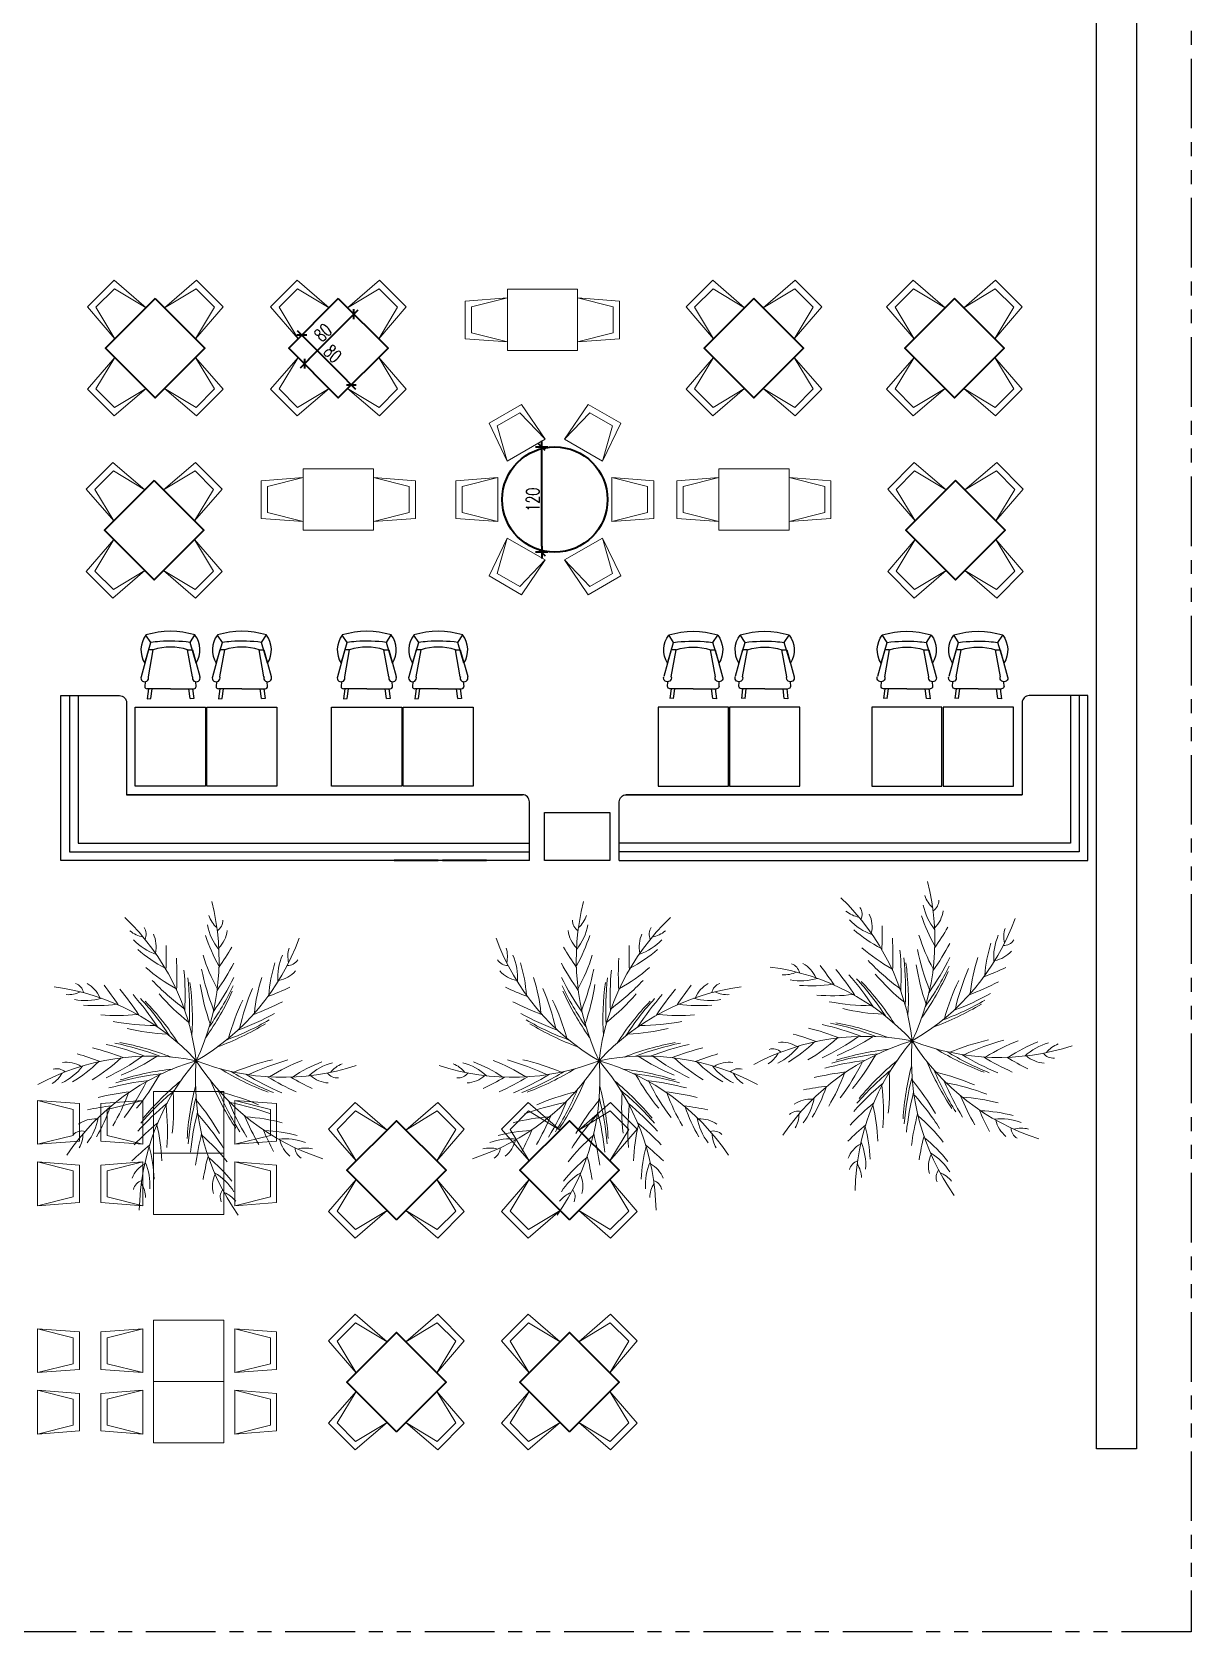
# Model space of a CAD drawing. Header units: millimetres. Extents: x 38967 to 51721, y 49836 to 53207.
# Drawn here: x 43724 to 45044, y 49836 to 51660 of the extents above; entities that cross this region are included whole.
import ezdxf

# ---------------------------------------------------------------- set-up
doc = ezdxf.new("R2010")
doc.units = ezdxf.units.MM
doc.header["$LTSCALE"] = 5
for name, pattern in [('CONTINUA', [0]), ('HIDDEN2', [4.7625, 3.175, -1.5875]), ('PHANTOM2', [31.75, 15.875, -3.175, 3.175, -3.175, 3.175, -3.175])]:
    doc.linetypes.add(name, pattern=pattern)
doc.layers.get('DEFPOINTS').update_dxf_attribs({"linetype": 'CONTINUA'})
for name, color, linetype, lineweight in [('0_agac', 99, 'Continuous', 0), ('G-Mass', 70, 'Continuous', 18), ('Zf_', 1, 'Continuous', 40), ('zf_tefris', 84, 'Continuous', 5)]:
    doc.layers.add(name, color=color, linetype=linetype, lineweight=lineweight)
for name, color, linetype in [('ax', 1, 'PHANTOM2'), ('elev3', 8, 'Continuous'), ('XA-2638-B1-GF_FURNITURE$0$ZF-FURNITURE', 11, 'Continuous')]:
    doc.layers.add(name, color=color, linetype=linetype)
doc.styles.add('Olcu50', font='txt.shx', dxfattribs={"width": 0.7, "height": 15})
doc.dimstyles.new('Olcu50', dxfattribs={"dimtxt": 15, "dimasz": 7, "dimexe": 1.25, "dimexo": 0.625, "dimgap": 2.5, "dimtad": 1, "dimdec": 0, "dimzin": 9, "dimtxsty": 'Olcu50', "dimblk": 'CENTIK', "dimcen": 7, "dimse1": 1, "dimse2": 1, "dimclrd": 256, "dimclrt": 10, "dimazin": 2, "dimtfac": 1, "dimtdec": 0, "dimtix": 1, "dimtmove": 0, "dimatfit": 3, "dimldrblk": 'CENTIK', "dimfxl": 1, "dimlwd": -1, "dimarcsym": 0})

# ---------------------------------------------------------------- blocks, each defined once
blk = doc.blocks.new('palmiye')
at = {"layer": '0_agac'}
for centre, radius, start, end in [((653.5, 117), 678, 161.8706, 201.5936), ((8.8, 272.9), 35.1, 173.7791, 233.0395), ((-60.8, 316.9), 80.8, 308.4321, 338.3515), ((386.5, 439.9), 678, 197.8706, 237.5936), ((42.7, 251.4), 83.5, 182.879, 221.5346), ((-141.1, 302.1), 163.9, 317.4391, 345.0127), ((-308.9, 181.7), 80.8, 344.4321, 14.3515), ((660.7, 553.7), 800.1, 206.1883, 211.1386), ((-377.5, 382.8), 426.3, 326.0526, 338.8318), ((-226.8, 187.1), 35.1, 209.7791, 269.0395), ((-365.2, 122.6), 163.9, 353.4391, 21.0127), ((-603.9, 48.9), 426.3, 2.0526, 14.8318), ((661.2, 487.5), 800.1, 204.5673, 211.2107), ((-463.1, 358.1), 521.1, 327.5529, 339.111), ((609.6, -472.6), 678, 110.1725, 149.8955), ((336.6, 90.1), 83.5, 131.1808, 169.8364), ((332.4, 130), 35.1, 122.081, 181.3414), ((-186.7, 189.6), 83.5, 218.879, 257.5346), ((-658.6, -21.4), 521.1, 3.5529, 15.111), ((667.6, 426), 800.1, 202.9483, 211.3077), ((-651.8, 317.4), 702.2, 334.6755, 344.6307), ((860.8, -292.1), 800.1, 151.2501, 159.6096), ((905.2, -249), 800.1, 152.8691, 159.5126), ((956.8, -207.5), 800.1, 154.4902, 159.4404), ((179.2, 501.3), 426.3, 274.3545, 287.1337), ((262.4, 265.8), 163.9, 265.741, 293.3146), ((323.8, 211.9), 80.8, 256.734, 286.6534), ((135.6, 797.4), 800.1, 242.1883, 247.1386), ((174.9, 744.1), 800.1, 240.5673, 247.2107), ((-787.3, -165.2), 702.2, 10.6755, 20.6307), ((-695, -209.3), 644.4, 13.0347, 23.4268), ((675, 384.9), 800.1, 201.6825, 211.4019), ((682.2, 354.6), 800.1, 200.5186, 211.4981), ((-603, 227.4), 644.4, 337.0347, 347.4268), ((813.8, -347.8), 800.1, 148.8205, 159.8), ((833.2, -323.4), 800.1, 149.9844, 159.7037), ((106.8, 553.1), 521.1, 275.8548, 287.4128), ((216.2, 698.1), 800.1, 238.9483, 247.3077), ((-82.5, 581.9), 644.4, 285.3366, 295.7287), ((-42.1, 676), 702.2, 282.9774, 292.9325), ((-32.3, 543.2), 678, 234.9681, 274.6912), ((-431.3, -82.2), 80.8, 21.5297, 51.4491), ((-440.5, -163.3), 163.9, 30.5366, 58.1102), ((-586.4, -366), 426.3, 39.1502, 51.9294), ((-587.6, -455.1), 521.1, 40.6505, 52.2085), ((246.3, 669.2), 800.1, 237.6825, 247.4019), ((270, 648.9), 800.1, 236.5186, 247.4981), ((552.8, -757.8), 800.1, 114.3202, 125.2997), ((582.7, -748.6), 800.1, 115.4841, 125.2035), ((623.1, -738.5), 800.1, 116.7498, 125.1093), ((684.1, -728.1), 800.1, 118.3688, 125.0123), ((750.1, -723.2), 800.1, 119.9899, 124.9402), ((407.5, -126.6), 83.5, 96.6805, 135.3361), ((-368.9, -28.4), 35.1, 246.8767, 306.1371), ((-338.5, -2.2), 83.5, 255.9765, 294.6321), ((-603.6, -647.5), 702.2, 47.7731, 57.7282), ((-503.3, -626.9), 644.4, 50.1322, 60.5244), ((313.9, -745), 678, 75.6722, 115.3952), ((427.3, 570.7), 702.2, 248.4771, 258.4323), ((480.4, 385.1), 521.1, 241.3545, 252.9126), ((510.8, 301.4), 426.3, 239.8542, 252.6334), ((445.9, 60.2), 163.9, 231.2407, 258.8143), ((426.7, -91.3), 35.1, 87.5807, 146.8411), ((466, -19), 80.8, 222.2337, 252.1531), ((-418.9, 381.5), 678, 270.9681, 310.6912), ((-448.1, 677), 800.1, 279.2858, 284.2361), ((-384.6, 658.3), 800.1, 277.6648, 284.3082), ((-627.8, 57.1), 678, 304.0339, 343.7569), ((-323.9, 646.5), 800.1, 276.0458, 284.4052), ((-282.4, 641.6), 800.1, 274.7801, 284.4994), ((-251.3, 639.7), 800.1, 273.6161, 284.5957), ((-641.6, -266), 678, 331.6319, 11.355), ((-55.3, -805.9), 678, 43.6319, 83.355), ((-436.2, -631.2), 678, 7.6319, 47.355), ((340.8, 516.1), 644.4, 250.8363, 261.2284), ((-652.8, 330.9), 800.1, 309.6161, 320.5957), ((140.4, -943.6), 800.1, 82.2799, 93.2595), ((170.6, -951.6), 800.1, 83.4439, 93.1632), ((636.5, 248.8), 644.4, 218.796, 229.1882), ((210.3, -964.5), 800.1, 84.7096, 93.069), ((738.8, 249.2), 702.2, 216.4368, 226.392), ((-181.2, -917.5), 702.2, 83.7731, 93.7282), ((-112.1, -841.9), 644.4, 86.1322, 96.5244), ((-715.5, 293.7), 800.1, 312.0458, 320.4052), ((-679.1, 314.2), 800.1, 310.7801, 320.4994), ((-796.1, -112.9), 800.1, 342.6819, 353.6614), ((-712, -494.7), 800.1, 10.2799, 21.2595), ((-358.7, -857.6), 800.1, 46.2799, 57.2595), ((-339, -881.8), 800.1, 47.4439, 57.1632), ((743.4, -184.6), 644.4, 182.796, 193.1882), ((267.4, -988), 800.1, 86.3286, 92.972), ((685.4, 63.7), 521.1, 209.3143, 220.8723), ((326, -1018.9), 800.1, 87.9496, 92.8999), ((666.7, -23.4), 426.3, 207.814, 220.5932), ((-333.9, -429.9), 163.9, 66.5366, 94.1102), ((-332.8, -679.7), 426.3, 75.1502, 87.9294), ((-833.9, 245.5), 800.1, 315.2858, 320.2361), ((-281.4, -752.5), 521.1, 76.6505, 88.2085), ((-771.5, 267.6), 800.1, 313.6648, 320.3082), ((280.2, -901.8), 702.2, 116.8388, 126.794), ((296.8, -800.8), 644.4, 119.198, 129.5901), ((-828.4, -178.3), 800.1, 345.1116, 353.471), ((-809.1, -141.3), 800.1, 343.8458, 353.5652), ((575.3, -598), 644.4, 146.796, 157.1882), ((-710.3, -525.9), 800.1, 11.4439, 21.1632), ((-314.5, -915.6), 800.1, 48.7096, 57.069), ((826.5, -244.4), 702.2, 180.4368, 190.392), ((483.8, -193.5), 163.9, 199.2004, 226.774), ((352.1, -331.4), 83.5, 64.6403, 103.2959), ((-374.1, -358.9), 80.8, 57.5297, 87.4491), ((-355.3, -278.7), 35.1, 282.8767, 342.1371), ((-346.1, -239.7), 83.5, 291.9765, 330.6321), ((607.3, -695.2), 702.2, 144.4368, 154.392), ((-710.3, -567.6), 800.1, 12.7096, 21.069), ((674.2, -363.1), 521.1, 173.3143, 184.8723), ((-282.1, -968.2), 800.1, 50.3286, 56.972), ((387.1, -311.7), 35.1, 55.5404, 114.8009), ((458.8, -271.2), 80.8, 190.1934, 220.1128), ((106.2, -818.2), 521.1, 109.7162, 121.2743), ((-861.1, -230.7), 800.1, 346.7306, 353.374), ((414.4, -701.7), 521.1, 137.3143, 148.8723), ((-715, -629.2), 800.1, 14.3286, 20.972), ((608, -422.5), 426.3, 171.814, 184.5932), ((-252.8, -1027.7), 800.1, 51.9496, 56.8999), ((23.4, -785.3), 426.3, 108.2159, 120.9952), ((-901.4, -283.4), 800.1, 348.3516, 353.3019), ((325.8, -710.9), 426.3, 135.814, 148.5932), ((-726.3, -694.5), 800.1, 15.9496, 20.8999), ((360, -452.6), 163.9, 163.2004, 190.774), ((172.4, -486.8), 83.5, 28.6403, 67.2959), ((-186.2, -538.9), 80.8, 90.5954, 120.5148), ((-113.8, -576.5), 163.9, 99.6024, 127.176), ((-214.2, -461.5), 35.1, 315.9424, 15.2029), ((-227.8, -423.8), 83.5, 325.0423, 3.6979), ((107.5, -589.4), 163.9, 127.2004, 154.774), ((212.2, -491.4), 35.1, 19.5404, 78.8009), ((-64.4, -506.9), 83.5, 352.6403, 31.2959), ((294, -500.8), 80.8, 154.1934, 184.1128), ((25.8, -589.7), 80.8, 118.1934, 148.1128), ((-34.8, -534), 35.1, 343.5404, 42.8009)]:
    blk.add_arc(centre, radius, start, end, dxfattribs=at)
blk = doc.blocks.new('CENTIK')
for p, q in [((-1, 0), (1, 0)), ((-0.57, -0.57), (0.57, 0.57)), ((0, 1), (0, -1))]:
    blk.add_line(p, q)
blk = doc.blocks.new('*D178')
at = {"layer": 'DEFPOINTS', "color": 0, "transparency": 16777216}
for p in [(44304.4, 51187), (44319.4, 51187), (44319.4, 51067)]:
    blk.add_point(p, dxfattribs=at)
at = {"layer": 'Zf_', "transparency": 16777216}
blk.add_line((44304.4, 51074), (44304.4, 51180), dxfattribs=at)
at = {"layer": 'Zf_', "transparency": 16777216, "xscale": 7, "yscale": 7, "zscale": 7}
for p, rotation in [((44304.4, 51187), 90), ((44304.4, 51067), 270)]:
    blk.add_blockref('CENTIK', p, dxfattribs=dict(at, rotation=rotation))
at = {"layer": 'Zf_', "color": 10, "transparency": 16777216, "insert": (44294.4, 51127), "char_height": 15, "attachment_point": 5, "rotation": 90, "style": 'Olcu50'}
blk.add_mtext('120', dxfattribs=at)
blk = doc.blocks.new('*D188')
at = {"layer": 'DEFPOINTS', "color": 0, "transparency": 16777216}
for p in [(44072.7, 51356.2), (44090.5, 51338.5), (44016.2, 51299.7)]:
    blk.add_point(p, dxfattribs=at)
at = {"layer": 'Zf_', "transparency": 16777216}
blk.add_line((44038.9, 51286.8), (44085.6, 51333.5), dxfattribs=at)
at = {"layer": 'Zf_', "transparency": 16777216, "xscale": 7, "yscale": 7, "zscale": 7}
for p, rotation in [((44090.5, 51338.5), 44.99999999998526), ((44034, 51281.9), 224.9999999999852)]:
    blk.add_blockref('CENTIK', p, dxfattribs=dict(at, rotation=rotation))
at = {"layer": 'Zf_', "color": 10, "transparency": 16777216, "insert": (44055.2, 51317.3), "char_height": 15, "attachment_point": 5, "rotation": 45, "style": 'Olcu50'}
blk.add_mtext('80', dxfattribs=at)
blk = doc.blocks.new('*D189')
at = {"layer": 'DEFPOINTS', "color": 0, "transparency": 16777216}
for p in [(44031, 51314.5), (44016.2, 51299.7), (44072.7, 51243.1)]:
    blk.add_point(p, dxfattribs=at)
at = {"layer": 'Zf_', "transparency": 16777216}
blk.add_line((44082.6, 51262.9), (44035.9, 51309.5), dxfattribs=at)
at = {"layer": 'Zf_', "transparency": 16777216, "xscale": 7, "yscale": 7, "zscale": 7}
for p, rotation in [((44031, 51314.5), 134.9999999999853), ((44087.5, 51257.9), 314.9999999999853)]:
    blk.add_blockref('CENTIK', p, dxfattribs=dict(at, rotation=rotation))
at = {"layer": 'Zf_', "color": 10, "transparency": 16777216, "insert": (44066.3, 51293.3), "char_height": 15, "attachment_point": 5, "rotation": 315, "style": 'Olcu50'}
blk.add_mtext('80', dxfattribs=at)
blk = doc.blocks.new('XA-2638-B1-GF_FURNITURE$0$A$C48005BF1')
at = {"layer": 'XA-2638-B1-GF_FURNITURE$0$ZF-FURNITURE', "linetype": 'Continuous'}
for p, q in [((36.8, 83.5), (11.7, 58.6)), ((42.2, 80.4), (36.8, 83.5)), ((44.2, 90), (43.4, 101.2)), ((19.7, 54), (42.2, 80.4)), ((87.2, 65.2), (97.2, 70.2)), ((12, 40.6), (4.5, 30.6)), ((12.7, 50.3), (9.6, 45.6)), ((36.2, 26.6), (10.7, 41.4)), ((68.1, 26), (79.8, 58.7)), ((85.2, 55.6), (76.2, 21.4)), ((79.8, 58.7), (85.2, 55.6)), ((4.5, 30.6), (8.5, 28.3)), ((8.5, 28.3), (16.1, 38.3)), ((36.2, 26.6), (61.8, 11.9)), ((51.5, 3.5), (56.4, 15)), ((60.4, 12.7), (55.6, 1.1)), ((66, 13), (68.5, 18.3))]:
    blk.add_line(p, q, dxfattribs=at)
at = {"layer": 'XA-2638-B1-GF_FURNITURE$0$ZF-FURNITURE'}
for p, q in [((24.2, 71.1), (44.2, 90)), ((80.7, 38.5), (87.2, 65.2)), ((51.5, 3.5), (55.8, 1.7))]:
    blk.add_line(p, q, dxfattribs=at)
for centre, radius, start, end in [((56, 72), 31.8, 113.3352, 181.6855), ((26.3, 9.5), 72.7, 42.5985, 77.4015), ((65.6, 66.5), 31.8, 298.3145, 6.6648)]:
    blk.add_arc(centre, radius, start, end, dxfattribs=at)
at = {"layer": 'XA-2638-B1-GF_FURNITURE$0$ZF-FURNITURE', "linetype": 'Continuous'}
for centre, radius, start, end in [((19.8, -1.9), 105.8, 42.9385, 77.0615), ((-33.3, -93.8), 199.5, 63.9221, 67.1527), ((-33.3, -93.8), 199.5, 52.8473, 63.9221), ((12.2, 44.1), 3.1, 150, 240), ((14.9, 54.9), 4.91, 131.5651, 348.435), ((71.4, 22.3), 4.91, 131.5651, 348.435), ((63.3, 14.6), 3.1, 240, 330)]:
    blk.add_arc(centre, radius, start, end, dxfattribs=at)

msp = doc.modelspace()

# ---------------------------------------------------------------- linework, layer by layer
at = {"layer": 'ax'}
msp.add_lwpolyline([(38967.4, 52899.6), (45044.2, 52899.6), (45044.2, 49836.2), (38967.4, 49836.2)], close=True, dxfattribs=at)
at = {"layer": 'elev3'}
msp.add_lwpolyline([(44936.4, 52539.3), (44982.1, 52539.3), (44982.1, 50044.9), (44936.4, 50044.9)], close=True, dxfattribs=at)
at = {"layer": 'G-Mass', "color": 11, "linetype": 'HIDDEN2', "lineweight": 25}
for p, q in [((44186.4, 50715.5), (44136.4, 50715.5)), ((44241.4, 50715.5), (44191.4, 50715.5))]:
    msp.add_line(p, q, dxfattribs=at)
at = {"layer": 'G-Mass', "color": 70, "linetype": 'Continuous', "lineweight": 18}
for p, q in [((44136.4, 50715.5), (44186.4, 50715.5)), ((44191.4, 50715.5), (44241.4, 50715.5))]:
    msp.add_line(p, q, dxfattribs=at)
at = {"layer": 'G-Mass', "color": 114, "linetype": 'Continuous', "lineweight": 35}
for p, q in [((44186.4, 50715.5), (44136.4, 50715.5)), ((44241.4, 50715.5), (44191.4, 50715.5))]:
    msp.add_line(p, q, dxfattribs=at)
at = {"layer": 'XA-2638-B1-GF_FURNITURE$0$ZF-FURNITURE', "linetype": 'Continuous'}
for p, q in [((44282.4, 50790.5), (43831.4, 50790.5)), ((44400.8, 50790.5), (44851.8, 50790.5))]:
    msp.add_line(p, q, dxfattribs=at)
for points in [[(43756.4, 50903.5), (43823.4, 50903.5, -0.414214), (43831.4, 50895.5), (43831.4, 50790.5), (44282.4, 50790.5)], [(44926.8, 50903.5), (44859.8, 50903.5, 0.414214), (44851.8, 50895.5), (44851.8, 50790.5), (44400.8, 50790.5)], [(44290.4, 50715.5), (44290.4, 50782.5, 0.414214), (44282.4, 50790.5)], [(44392.8, 50715.5), (44392.8, 50782.5, -0.414214), (44400.8, 50790.5)]]:
    msp.add_lwpolyline(points, format="xyb", dxfattribs=at)
for points in [[(44290.4, 50715.5), (43756.4, 50715.5), (43756.4, 50903.5)], [(43766.4, 50903.5), (43766.4, 50725.5), (44289.6, 50725.5)], [(43776.4, 50903.5), (43776.4, 50735.5), (44289.6, 50735.5)], [(43776.4, 50903.5), (43776.4, 50735.5), (44289.6, 50735.5)], [(44392.8, 50715.5), (44926.8, 50715.5), (44926.8, 50903.5)], [(44906.8, 50903.5), (44906.8, 50735.5), (44393.6, 50735.5)], [(44906.8, 50903.5), (44906.8, 50735.5), (44393.6, 50735.5)], [(44916.8, 50903.5), (44916.8, 50725.5), (44393.6, 50725.5)], [(44381.9, 50715.5), (44307.7, 50715.5), (44307.7, 50770.5), (44381.9, 50770.5), (44381.9, 50715.5)]]:
    msp.add_lwpolyline(points, dxfattribs=at)
for points in [[(43841.4, 50800.5), (43841.4, 50890.5), (43921.4, 50890.5), (43921.4, 50800.5)], [(43841.4, 50800.5), (43841.4, 50890.5), (43921.4, 50890.5), (43921.4, 50800.5)], [(43922.8, 50800.5), (43922.8, 50890.5), (44002.8, 50890.5), (44002.8, 50800.5)], [(43922.8, 50800.5), (43922.8, 50890.5), (44002.8, 50890.5), (44002.8, 50800.5)], [(44065.1, 50800.5), (44065.1, 50890.5), (44145.1, 50890.5), (44145.1, 50800.5)], [(44065.1, 50800.5), (44065.1, 50890.5), (44145.1, 50890.5), (44145.1, 50800.5)], [(44146.5, 50800.5), (44146.5, 50890.5), (44226.5, 50890.5), (44226.5, 50800.5)], [(44146.5, 50800.5), (44146.5, 50890.5), (44226.5, 50890.5), (44226.5, 50800.5)], [(44517.1, 50800.5), (44517.1, 50890.5), (44437.1, 50890.5), (44437.1, 50800.5)], [(44517.1, 50800.5), (44517.1, 50890.5), (44437.1, 50890.5), (44437.1, 50800.5)], [(44598.5, 50800.5), (44598.5, 50890.5), (44518.5, 50890.5), (44518.5, 50800.5)], [(44598.5, 50800.5), (44598.5, 50890.5), (44518.5, 50890.5), (44518.5, 50800.5)], [(44760.4, 50800.5), (44760.4, 50890.5), (44680.4, 50890.5), (44680.4, 50800.5)], [(44760.4, 50800.5), (44760.4, 50890.5), (44680.4, 50890.5), (44680.4, 50800.5)], [(44841.8, 50800.5), (44841.8, 50890.5), (44761.8, 50890.5), (44761.8, 50800.5)], [(44841.8, 50800.5), (44841.8, 50890.5), (44761.8, 50890.5), (44761.8, 50800.5)]]:
    msp.add_lwpolyline(points, close=True, dxfattribs=at)
at = {"layer": 'Zf_'}
for p, q in [((43864.2, 51356.2, 0), (43807.6, 51299.7, 0)), ((44072.7, 51356.2, 0), (44016.2, 51299.7, 0)), ((44546.2, 51356.2, 0), (44602.8, 51299.7, 0)), ((44774.6, 51356.2, 0), (44831.2, 51299.7, 0)), ((43807.6, 51299.7, 0), (43864.2, 51243.1, 0)), ((44016.2, 51299.7, 0), (44072.7, 51243.1, 0)), ((44602.8, 51299.7, 0), (44546.2, 51243.1, 0)), ((44831.2, 51299.7, 0), (44774.6, 51243.1, 0)), ((43862.9, 51148.6, 0), (43806.4, 51092, 0)), ((44775.9, 51148.6, 0), (44832.4, 51092, 0)), ((43806.4, 51092, 0), (43862.9, 51035.4, 0)), ((44832.4, 51092, 0), (44775.9, 51035.4, 0)), ((44195.4, 50362.5, 0), (44138.9, 50419, 0)), ((44392.5, 50362.5, 0), (44336, 50419, 0)), ((44138.9, 50305.9, 0), (44195.4, 50362.5, 0)), ((44336, 50305.9, 0), (44392.5, 50362.5, 0)), ((44195.4, 50121, 0), (44138.9, 50177.6, 0)), ((44392.5, 50121, 0), (44336, 50177.6, 0)), ((44138.9, 50064.5, 0), (44195.4, 50121, 0)), ((44336, 50064.5, 0), (44392.5, 50121, 0))]:
    msp.add_line(p, q, dxfattribs=at)
at = {"layer": 'Zf_', "elevation": 0}
for points in [[(43864.2, 51356.2), (43920.7, 51299.7), (43864.2, 51243.1), (43807.6, 51299.7)], [(44072.7, 51356.2), (44129.3, 51299.7), (44072.7, 51243.1), (44016.2, 51299.7)], [(44546.2, 51356.2), (44489.6, 51299.7), (44546.2, 51243.1), (44602.8, 51299.7)], [(44774.6, 51356.2), (44718, 51299.7), (44774.6, 51243.1), (44831.2, 51299.7)], [(43862.9, 51148.6), (43919.5, 51092), (43862.9, 51035.4), (43806.4, 51092)], [(44775.9, 51148.6), (44719.3, 51092), (44775.9, 51035.4), (44832.4, 51092)], [(44138.9, 50305.9), (44082.3, 50362.5), (44138.9, 50419), (44195.4, 50362.5)], [(44336, 50305.9), (44279.4, 50362.5), (44336, 50419), (44392.5, 50362.5)], [(44138.9, 50064.5), (44082.3, 50121), (44138.9, 50177.6), (44195.4, 50121)], [(44336, 50064.5), (44279.4, 50121), (44336, 50177.6), (44392.5, 50121)]]:
    msp.add_lwpolyline(points, close=True, dxfattribs=at)
at = {"layer": 'Zf_'}
msp.add_circle((44319.4, 51127, 0), 60, dxfattribs=at)
at = {"layer": 'zf_tefris'}
for p, q in [((44032.7, 51162, 0), (44112.7, 51162, 0)), ((44112.7, 51162, 0), (44032.7, 51162, 0)), ((44032.7, 51162, 0), (44032.7, 51092, 0)), ((44112.7, 51092, 0), (44112.7, 51162, 0)), ((44506.2, 51162, 0), (44586.2, 51162, 0)), ((44586.2, 51162, 0), (44506.2, 51162, 0)), ((44506.2, 51162, 0), (44506.2, 51092, 0)), ((44586.2, 51092, 0), (44586.2, 51162, 0)), ((44112.7, 51092, 0), (44032.7, 51092, 0)), ((44032.7, 51092, 0), (44112.7, 51092, 0)), ((44586.2, 51092, 0), (44506.2, 51092, 0)), ((44506.2, 51092, 0), (44586.2, 51092, 0)), ((43862.2, 50382.1, 0), (43862.2, 50452.1, 0)), ((43942.2, 50452.1, 0), (43862.2, 50452.1, 0)), ((43942.2, 50452.1, 0), (43942.2, 50382.1, 0)), ((43942.2, 50382.1, 0), (43942.2, 50452.1, 0)), ((43942.2, 50382.1, 0), (43862.2, 50382.1, 0)), ((43862.2, 50382.1, 0), (43942.2, 50382.1, 0)), ((43862.2, 50312.1, 0), (43862.2, 50382.1, 0)), ((43942.2, 50382.1, 0), (43942.2, 50312.1, 0)), ((43862.2, 50312.1, 0), (43942.2, 50312.1, 0)), ((43942.2, 50312.1, 0), (43862.2, 50312.1, 0)), ((43942.2, 50312.1, 0), (43862.2, 50312.1, 0)), ((43862.2, 50312.1, 0), (43942.2, 50312.1, 0)), ((43862.2, 50121.8, 0), (43862.2, 50191.8, 0)), ((43942.2, 50191.8, 0), (43862.2, 50191.8, 0)), ((43942.2, 50191.8, 0), (43942.2, 50121.8, 0)), ((43942.2, 50121.8, 0), (43942.2, 50191.8, 0)), ((43942.2, 50121.8, 0), (43862.2, 50121.8, 0)), ((43862.2, 50121.8, 0), (43942.2, 50121.8, 0)), ((43862.2, 50051.8, 0), (43862.2, 50121.8, 0)), ((43942.2, 50121.8, 0), (43942.2, 50051.8, 0)), ((43862.2, 50051.8, 0), (43942.2, 50051.8, 0)), ((43942.2, 50051.8, 0), (43862.2, 50051.8, 0)), ((43942.2, 50051.8, 0), (43862.2, 50051.8, 0)), ((43862.2, 50051.8, 0), (43942.2, 50051.8, 0))]:
    msp.add_line(p, q, dxfattribs=at)
at = {"layer": 'zf_tefris', "elevation": 0}
for points in [[(43817.2, 51377), (43786.9, 51346.6), (43818.2, 51310.3), (43853.6, 51345.6)], [(43817.6, 51367.3), (43796.6, 51346.2), (43818.2, 51310.3), (43853.6, 51345.6)], [(43911.2, 51377), (43941.5, 51346.6), (43910.1, 51310.3), (43874.8, 51345.6)], [(43910.7, 51367.3), (43931.8, 51346.2), (43910.1, 51310.3), (43874.8, 51345.6)], [(44025.8, 51377), (43995.5, 51346.6), (44026.8, 51310.3), (44062.1, 51345.6)], [(44026.2, 51367.3), (44005.2, 51346.2), (44026.8, 51310.3), (44062.1, 51345.6)], [(44119.7, 51377), (44150, 51346.6), (44118.7, 51310.3), (44083.3, 51345.6)], [(44119.3, 51367.3), (44140.3, 51346.2), (44118.7, 51310.3), (44083.3, 51345.6)], [(44345.3, 51296.9), (44345.3, 51366.9), (44265.3, 51366.9), (44265.3, 51296.9)], [(44499.2, 51377), (44468.9, 51346.6), (44500.2, 51310.3), (44535.6, 51345.6)], [(44499.6, 51367.3), (44478.6, 51346.2), (44500.2, 51310.3), (44535.6, 51345.6)], [(44593.2, 51377), (44623.5, 51346.6), (44592.2, 51310.3), (44556.8, 51345.6)], [(44592.8, 51367.3), (44613.8, 51346.2), (44592.2, 51310.3), (44556.8, 51345.6)], [(44727.6, 51377), (44697.3, 51346.6), (44728.6, 51310.3), (44764, 51345.6)], [(44728, 51367.3), (44707, 51346.2), (44728.6, 51310.3), (44764, 51345.6)], [(44821.6, 51377), (44851.9, 51346.6), (44820.6, 51310.3), (44785.2, 51345.6)], [(44821.2, 51367.3), (44842.2, 51346.2), (44820.6, 51310.3), (44785.2, 51345.6)], [(44217.4, 51310.4), (44217.4, 51353.3), (44265.3, 51356.9), (44265.3, 51306.9)], [(44224.5, 51317), (44224.5, 51346.7), (44265.3, 51356.9), (44265.3, 51306.9)], [(44393.1, 51310.4), (44393.1, 51353.3), (44345.3, 51356.9), (44345.3, 51306.9)], [(44386, 51317), (44386, 51346.7), (44345.3, 51356.9), (44345.3, 51306.9)], [(43786.9, 51252.7), (43817.2, 51222.4), (43853.6, 51253.7), (43818.2, 51289.1)], [(43796.6, 51253.1), (43817.6, 51232.1), (43853.6, 51253.7), (43818.2, 51289.1)], [(43941.5, 51252.7), (43911.2, 51222.4), (43874.8, 51253.7), (43910.1, 51289.1)], [(43931.8, 51253.1), (43910.7, 51232.1), (43874.8, 51253.7), (43910.1, 51289.1)], [(43995.5, 51252.7), (44025.8, 51222.4), (44062.1, 51253.7), (44026.8, 51289.1)], [(44005.2, 51253.1), (44026.2, 51232.1), (44062.1, 51253.7), (44026.8, 51289.1)], [(44150, 51252.7), (44119.7, 51222.4), (44083.3, 51253.7), (44118.7, 51289.1)], [(44140.3, 51253.1), (44119.3, 51232.1), (44083.3, 51253.7), (44118.7, 51289.1)], [(44468.9, 51252.7), (44499.2, 51222.4), (44535.6, 51253.7), (44500.2, 51289.1)], [(44478.6, 51253.1), (44499.6, 51232.1), (44535.6, 51253.7), (44500.2, 51289.1)], [(44623.5, 51252.7), (44593.2, 51222.4), (44556.8, 51253.7), (44592.2, 51289.1)], [(44613.8, 51253.1), (44592.8, 51232.1), (44556.8, 51253.7), (44592.2, 51289.1)], [(44697.3, 51252.7), (44727.6, 51222.4), (44764, 51253.7), (44728.6, 51289.1)], [(44707, 51253.1), (44728, 51232.1), (44764, 51253.7), (44728.6, 51289.1)], [(44851.9, 51252.7), (44821.6, 51222.4), (44785.2, 51253.7), (44820.6, 51289.1)], [(44842.2, 51253.1), (44821.2, 51232.1), (44785.2, 51253.7), (44820.6, 51289.1)], [(44281.5, 51235.5), (44244.4, 51214), (44265.2, 51170.8), (44308.5, 51195.8)], [(44394.4, 51214), (44357.3, 51235.5), (44330.2, 51195.8), (44373.5, 51170.8)], [(44279.4, 51226), (44253.7, 51211.1), (44265.2, 51170.8), (44308.5, 51195.8)], [(44385.1, 51211.1), (44359.4, 51226), (44330.2, 51195.8), (44373.5, 51170.8)], [(43815.9, 51169.3), (43785.6, 51139), (43817, 51102.6), (43852.3, 51138)], [(43816.4, 51159.6), (43795.3, 51138.6), (43817, 51102.6), (43852.3, 51138)], [(43909.9, 51169.3), (43940.2, 51139), (43908.9, 51102.6), (43873.5, 51138)], [(43909.5, 51159.6), (43930.5, 51138.6), (43908.9, 51102.6), (43873.5, 51138)], [(44112.7, 51092), (44112.7, 51162), (44032.7, 51162), (44032.7, 51092)], [(44586.2, 51092), (44586.2, 51162), (44506.2, 51162), (44506.2, 51092)], [(44728.9, 51169.3), (44698.6, 51139), (44729.9, 51102.6), (44765.3, 51138)], [(44729.3, 51159.6), (44708.3, 51138.6), (44729.9, 51102.6), (44765.3, 51138)], [(44822.8, 51169.3), (44853.1, 51139), (44821.8, 51102.6), (44786.5, 51138)], [(44822.4, 51159.6), (44843.4, 51138.6), (44821.8, 51102.6), (44786.5, 51138)], [(43984.9, 51105.6), (43984.9, 51148.4), (44032.7, 51152), (44032.7, 51102)], [(43992, 51112.2), (43992, 51141.9), (44032.7, 51152), (44032.7, 51102)], [(44160.6, 51105.6), (44160.6, 51148.4), (44112.7, 51152), (44112.7, 51102)], [(44153.5, 51112.2), (44153.5, 51141.9), (44112.7, 51152), (44112.7, 51102)], [(44206.5, 51148.4), (44206.5, 51105.6), (44254.4, 51102), (44254.4, 51152)], [(44213.7, 51141.9), (44213.7, 51112.2), (44254.4, 51102), (44254.4, 51152)], [(44432.2, 51105.6), (44432.2, 51148.4), (44384.4, 51152), (44384.4, 51102)], [(44425.1, 51112.2), (44425.1, 51141.9), (44384.4, 51152), (44384.4, 51102)], [(44458.3, 51105.6), (44458.3, 51148.4), (44506.2, 51152), (44506.2, 51102)], [(44465.5, 51112.2), (44465.5, 51141.9), (44506.2, 51152), (44506.2, 51102)], [(44634, 51105.6), (44634, 51148.4), (44586.2, 51152), (44586.2, 51102)], [(44626.9, 51112.2), (44626.9, 51141.9), (44586.2, 51152), (44586.2, 51102)], [(43785.6, 51045), (43815.9, 51014.7), (43852.3, 51046.1), (43817, 51081.4)], [(43795.3, 51045.4), (43816.4, 51024.4), (43852.3, 51046.1), (43817, 51081.4)], [(43940.2, 51045), (43909.9, 51014.7), (43873.5, 51046.1), (43908.9, 51081.4)], [(43930.5, 51045.4), (43909.5, 51024.4), (43873.5, 51046.1), (43908.9, 51081.4)], [(44244.4, 51040), (44281.5, 51018.6), (44308.5, 51058.2), (44265.2, 51083.2)], [(44253.7, 51042.9), (44279.4, 51028), (44308.5, 51058.2), (44265.2, 51083.2)], [(44357.3, 51018.6), (44394.4, 51040), (44373.5, 51083.2), (44330.2, 51058.2)], [(44359.4, 51028), (44385.1, 51042.9), (44373.5, 51083.2), (44330.2, 51058.2)], [(44698.6, 51045), (44728.9, 51014.7), (44765.3, 51046.1), (44729.9, 51081.4)], [(44708.3, 51045.4), (44729.3, 51024.4), (44765.3, 51046.1), (44729.9, 51081.4)], [(44853.1, 51045), (44822.8, 51014.7), (44786.5, 51046.1), (44821.8, 51081.4)], [(44843.4, 51045.4), (44822.4, 51024.4), (44786.5, 51046.1), (44821.8, 51081.4)], [(43777.7, 50395.6), (43777.7, 50438.5), (43729.9, 50442.1), (43729.9, 50392.1)], [(43770.6, 50402.2), (43770.6, 50431.9), (43729.9, 50442.1), (43729.9, 50392.1)], [(43802, 50395.6), (43802, 50438.5), (43849.9, 50442.1), (43849.9, 50392.1)], [(43809.2, 50402.2), (43809.2, 50431.9), (43849.9, 50442.1), (43849.9, 50392.1)], [(44002.4, 50395.6), (44002.4, 50438.5), (43954.6, 50442.1), (43954.6, 50392.1)], [(43995.3, 50402.2), (43995.3, 50431.9), (43954.6, 50442.1), (43954.6, 50392.1)], [(44061.6, 50409.5), (44091.9, 50439.8), (44128.3, 50408.4), (44092.9, 50373.1)], [(44071.3, 50409.1), (44092.3, 50430.1), (44128.3, 50408.4), (44092.9, 50373.1)], [(44216.2, 50409.5), (44185.9, 50439.8), (44149.5, 50408.4), (44184.8, 50373.1)], [(44206.5, 50409.1), (44185.4, 50430.1), (44149.5, 50408.4), (44184.8, 50373.1)], [(44258.7, 50409.5), (44289, 50439.8), (44325.3, 50408.4), (44290, 50373.1)], [(44268.4, 50409.1), (44289.4, 50430.1), (44325.3, 50408.4), (44290, 50373.1)], [(44413.2, 50409.5), (44382.9, 50439.8), (44346.6, 50408.4), (44381.9, 50373.1)], [(44403.5, 50409.1), (44382.5, 50430.1), (44346.6, 50408.4), (44381.9, 50373.1)], [(43777.7, 50368.5), (43777.7, 50325.6), (43729.9, 50322.1), (43729.9, 50372.1)], [(43770.6, 50361.9), (43770.6, 50332.2), (43729.9, 50322.1), (43729.9, 50372.1)], [(43802, 50368.5), (43802, 50325.6), (43849.9, 50322.1), (43849.9, 50372.1)], [(43809.2, 50361.9), (43809.2, 50332.2), (43849.9, 50322.1), (43849.9, 50372.1)], [(44002.4, 50368.5), (44002.4, 50325.6), (43954.6, 50322.1), (43954.6, 50372.1)], [(43995.3, 50361.9), (43995.3, 50332.2), (43954.6, 50322.1), (43954.6, 50372.1)], [(44091.9, 50285.2), (44061.6, 50315.5), (44092.9, 50351.9), (44128.3, 50316.5)], [(44092.3, 50294.9), (44071.3, 50315.9), (44092.9, 50351.9), (44128.3, 50316.5)], [(44185.9, 50285.2), (44216.2, 50315.5), (44184.8, 50351.9), (44149.5, 50316.5)], [(44185.4, 50294.9), (44206.5, 50315.9), (44184.8, 50351.9), (44149.5, 50316.5)], [(44289, 50285.2), (44258.7, 50315.5), (44290, 50351.9), (44325.3, 50316.5)], [(44289.4, 50294.9), (44268.4, 50315.9), (44290, 50351.9), (44325.3, 50316.5)], [(44382.9, 50285.2), (44413.2, 50315.5), (44381.9, 50351.9), (44346.6, 50316.5)], [(44382.5, 50294.9), (44403.5, 50315.9), (44381.9, 50351.9), (44346.6, 50316.5)], [(44061.6, 50168), (44091.9, 50198.3), (44128.3, 50167), (44092.9, 50131.6)], [(44216.2, 50168), (44185.9, 50198.3), (44149.5, 50167), (44184.8, 50131.6)], [(44258.7, 50168), (44289, 50198.3), (44325.3, 50167), (44290, 50131.6)], [(44413.2, 50168), (44382.9, 50198.3), (44346.6, 50167), (44381.9, 50131.6)], [(43777.7, 50135.3), (43777.7, 50178.2), (43729.9, 50181.8), (43729.9, 50131.8)], [(43770.6, 50141.9), (43770.6, 50171.6), (43729.9, 50181.8), (43729.9, 50131.8)], [(43802, 50135.3), (43802, 50178.2), (43849.9, 50181.8), (43849.9, 50131.8)], [(43809.2, 50141.9), (43809.2, 50171.6), (43849.9, 50181.8), (43849.9, 50131.8)], [(44002.4, 50135.3), (44002.4, 50178.2), (43954.6, 50181.8), (43954.6, 50131.8)], [(43995.3, 50141.9), (43995.3, 50171.6), (43954.6, 50181.8), (43954.6, 50131.8)], [(44071.3, 50167.6), (44092.3, 50188.6), (44128.3, 50167), (44092.9, 50131.6)], [(44206.5, 50167.6), (44185.4, 50188.6), (44149.5, 50167), (44184.8, 50131.6)], [(44268.4, 50167.6), (44289.4, 50188.6), (44325.3, 50167), (44290, 50131.6)], [(44403.5, 50167.6), (44382.5, 50188.6), (44346.6, 50167), (44381.9, 50131.6)], [(43777.7, 50108.2), (43777.7, 50065.3), (43729.9, 50061.8), (43729.9, 50111.8)], [(43770.6, 50101.6), (43770.6, 50071.9), (43729.9, 50061.8), (43729.9, 50111.8)], [(43802, 50108.2), (43802, 50065.3), (43849.9, 50061.8), (43849.9, 50111.8)], [(43809.2, 50101.6), (43809.2, 50071.9), (43849.9, 50061.8), (43849.9, 50111.8)], [(44002.4, 50108.2), (44002.4, 50065.3), (43954.6, 50061.8), (43954.6, 50111.8)], [(43995.3, 50101.6), (43995.3, 50071.9), (43954.6, 50061.8), (43954.6, 50111.8)], [(44091.9, 50043.8), (44061.6, 50074.1), (44092.9, 50110.4), (44128.3, 50075.1)], [(44092.3, 50053.5), (44071.3, 50074.5), (44092.9, 50110.4), (44128.3, 50075.1)], [(44185.9, 50043.8), (44216.2, 50074.1), (44184.8, 50110.4), (44149.5, 50075.1)], [(44185.4, 50053.5), (44206.5, 50074.5), (44184.8, 50110.4), (44149.5, 50075.1)], [(44289, 50043.8), (44258.7, 50074.1), (44290, 50110.4), (44325.3, 50075.1)], [(44289.4, 50053.5), (44268.4, 50074.5), (44290, 50110.4), (44325.3, 50075.1)], [(44382.9, 50043.8), (44413.2, 50074.1), (44381.9, 50110.4), (44346.6, 50075.1)], [(44382.5, 50053.5), (44403.5, 50074.5), (44381.9, 50110.4), (44346.6, 50075.1)]]:
    msp.add_lwpolyline(points, close=True, dxfattribs=at)

# ---------------------------------------------------------------- block references
at = {"layer": '0_agac', "yscale": 0.3960000000006403}
for p, xscale, zscale, rotation in [((44779, 50500.8, 0), -0.3960000000006403, 0.396, 270), ((43963.3, 50478.2, 0), -0.3960000000006403, 0.396, 270), ((44317.3, 50478.2, 0), 0.3960000000006403, 0.3960000000006403, 90)]:
    msp.add_blockref('palmiye', p, dxfattribs=dict(at, xscale=xscale, zscale=zscale, rotation=rotation))
at = {"layer": 'XA-2638-B1-GF_FURNITURE$0$ZF-FURNITURE', "linetype": 'Continuous', "yscale": 0.9000000000014552, "zscale": 0.9000000000006828}
for p, xscale, rotation in [((43865.2, 50874.2), 0.9000000000071784, 30.00007952566229), ((43946.6, 50874.2), 0.9000000000071784, 30.00007952566229), ((44088.9, 50874.2), 0.9000000000071784, 30.00007952566229), ((44170.3, 50874.2), 0.9000000000071784, 30.00007952566229), ((44493.3, 50874.2), -0.9000000000071783, 329.9999204743377), ((44574.7, 50874.2), -0.9000000000071783, 329.9999204743377), ((44736.6, 50874.2), -0.9000000000071783, 329.9999204743377), ((44818, 50874.2), -0.9000000000071783, 329.9999204743377)]:
    msp.add_blockref('XA-2638-B1-GF_FURNITURE$0$A$C48005BF1', p, dxfattribs=dict(at, xscale=xscale, rotation=rotation))

# ---------------------------------------------------------------- dimensions: what is measured, and where the dimension line sits
at = {"layer": 'Zf_'}
for p1, p2, distance, picture, middle in [((44016.2, 51299.7, 0), (44072.7, 51356.2, 0), -25.1, '*D188', (44055.2, 51317.3, 0)), ((44072.7, 51243.1, 0), (44016.2, 51299.7, 0), -20.9, '*D189', (44066.3, 51293.3, 0))]:
    dim = msp.add_aligned_dim(p1=p1, p2=p2, distance=distance, dimstyle='Olcu50', override={"dimfxl": 10}, dxfattribs=at)
    dim.commit()
    dim.dimension.update_dxf_attribs({"geometry": picture, "text_midpoint": middle})
dim = msp.add_linear_dim(base=(44304.4, 51187, 0), p1=(44319.4, 51067, 0), p2=(44319.4, 51187, 0), angle=270, dimstyle='Olcu50', override={"dimfxl": 10}, dxfattribs=at)
dim.commit()
dim.dimension.update_dxf_attribs({"geometry": '*D178', "text_midpoint": (44294.4, 51127, 0)})

doc.saveas('drawing.dxf')
